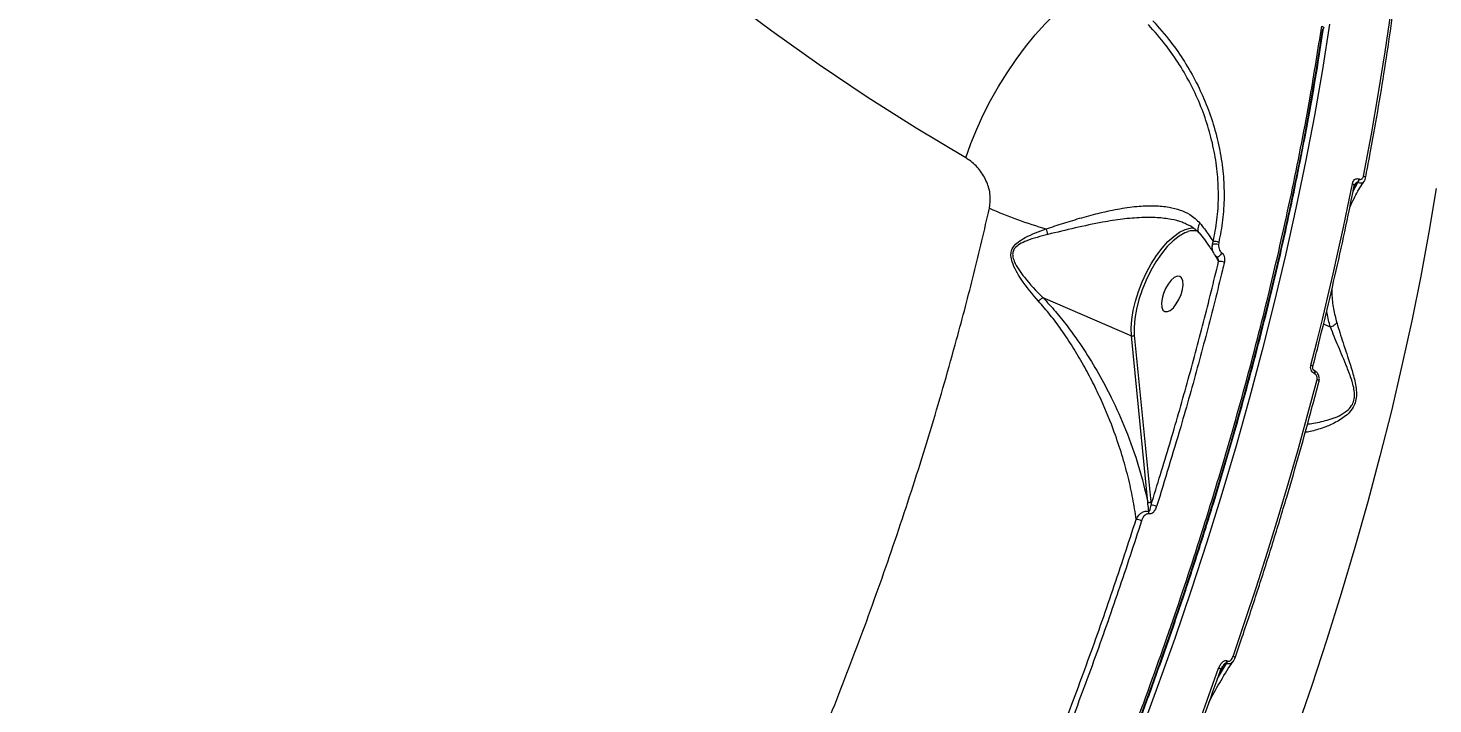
# Model space of a CAD drawing. Header units: millimetres. Extents: x -6523 to 7556, y -5559 to 6101.
# Drawn here: x 1804.3 to 2136.1, y -1875.1 to -1715.6 of the extents above; entities that cross this region are included whole.
import ezdxf

# ---------------------------------------------------------------- set-up
doc = ezdxf.new("R2010")
doc.units = ezdxf.units.MM
for name, color, linetype in [('DIKOM_ОБЪЕКТ', 7, 'Continuous'), ('DIKOM_РАЗМЕР_ЗОНА', 7, 'Continuous'), ('DIKOM_РАЗМЕР_ОБЪЕКТА', 7, 'Continuous')]:
    doc.layers.add(name, color=color, linetype=linetype)
doc.styles.add('style1', font='arial.ttf', dxfattribs={"width": 0.8})
doc.dimstyles.new('1-50', dxfattribs={"dimtxt": 300, "dimasz": 200, "dimexe": 100, "dimexo": 0, "dimgap": 100, "dimtad": 1, "dimtxsty": 'style1', "dimcen": 200, "dimclrd": 7, "dimclre": 7, "dimclrt": 7, "dimadec": 1, "dimazin": 2, "dimtfac": 1, "dimtmove": 0, "dimatfit": 2, "dimfxl": 0, "dimlwd": 25, "dimlwe": 18, "dimarcsym": 0})

# ---------------------------------------------------------------- blocks, each defined once
blk = doc.blocks.new('*D10')
at = {"layer": 'Defpoints', "color": 0, "transparency": 16777216}
for p in [(-1823.23, 4314.24), (3842.01, -3170.82), (6537.88, -3170.82)]:
    blk.add_point(p, dxfattribs=at)
at = {"layer": 'DIKOM_РАЗМЕР_ОБЪЕКТА', "color": 7, "lineweight": 18, "transparency": 16777216}
for p, q in [((-1823.23, 4314.24), (6637.88, 4314.24)), ((3842.01, -3170.82), (6637.88, -3170.82))]:
    blk.add_line(p, q, dxfattribs=at)
at = {"layer": 'DIKOM_РАЗМЕР_ОБЪЕКТА', "color": 7, "lineweight": 25, "transparency": 16777216}
blk.add_line((6537.88, 3914.24), (6537.88, -2770.82), dxfattribs=at)
at = {"layer": 'DIKOM_РАЗМЕР_ОБЪЕКТА', "color": 7, "transparency": 16777216}
for points in [[(6471.22, 3914.24), (6604.55, 3914.24), (6537.88, 4314.24)], [(6471.22, -2770.82), (6604.55, -2770.82), (6537.88, -3170.82)]]:
    blk.add_solid(points, dxfattribs=at)
at = {"layer": 'DIKOM_РАЗМЕР_ОБЪЕКТА', "color": 7, "transparency": 16777216, "insert": (6304.71, 207.11), "char_height": 300, "attachment_point": 5, "rotation": 90, "style": 'style1'}
blk.add_mtext('7500', dxfattribs=at)
blk = doc.blocks.new('*D11')
at = {"layer": 'Defpoints', "color": 0, "transparency": 16777216}
for p in [(-5022.71, -299.32), (4115.33, -1753.09), (4115.33, -4391.39)]:
    blk.add_point(p, dxfattribs=at)
at = {"layer": 'DIKOM_РАЗМЕР_ОБЪЕКТА', "color": 7, "lineweight": 18, "transparency": 16777216}
for p, q in [((-5022.71, -299.32), (-5022.71, -4491.39)), ((4115.33, -1753.09), (4115.33, -4491.39))]:
    blk.add_line(p, q, dxfattribs=at)
at = {"layer": 'DIKOM_РАЗМЕР_ОБЪЕКТА', "color": 7, "lineweight": 25, "transparency": 16777216}
blk.add_line((-4622.71, -4391.39), (3715.33, -4391.39), dxfattribs=at)
at = {"layer": 'DIKOM_РАЗМЕР_ОБЪЕКТА', "color": 7, "transparency": 16777216}
for points in [[(-4622.71, -4324.73), (-4622.71, -4458.06), (-5022.71, -4391.39)], [(3715.33, -4324.73), (3715.33, -4458.06), (4115.33, -4391.39)]]:
    blk.add_solid(points, dxfattribs=at)
at = {"layer": 'DIKOM_РАЗМЕР_ОБЪЕКТА', "color": 7, "transparency": 16777216, "insert": (-175.12, -4158.22), "char_height": 300, "attachment_point": 5, "style": 'style1'}
blk.add_mtext('9150', dxfattribs=at)
blk = doc.blocks.new('*D12')
at = {"layer": 'Defpoints', "color": 0, "transparency": 16777216}
for p in [(-6522.71, -395.62), (6102.86, -1877.31), (6102.86, -5458.89)]:
    blk.add_point(p, dxfattribs=at)
at = {"layer": 'DIKOM_РАЗМЕР_ЗОНА', "color": 7, "lineweight": 18, "transparency": 16777216}
for p, q in [((-6522.71, -395.62), (-6522.71, -5558.89)), ((6102.86, -1877.31), (6102.86, -5558.89))]:
    blk.add_line(p, q, dxfattribs=at)
at = {"layer": 'DIKOM_РАЗМЕР_ЗОНА', "color": 7, "lineweight": 25, "transparency": 16777216}
blk.add_line((-6122.71, -5458.89), (5702.86, -5458.89), dxfattribs=at)
at = {"layer": 'DIKOM_РАЗМЕР_ЗОНА', "color": 7, "transparency": 16777216}
for points in [[(-6122.71, -5392.23), (-6122.71, -5525.56), (-6522.71, -5458.89)], [(5702.86, -5392.23), (5702.86, -5525.56), (6102.86, -5458.89)]]:
    blk.add_solid(points, dxfattribs=at)
at = {"layer": 'DIKOM_РАЗМЕР_ЗОНА', "color": 7, "transparency": 16777216, "insert": (78.38, -5225.72), "char_height": 300, "attachment_point": 5, "style": 'style1'}
blk.add_mtext('12600', dxfattribs=at)
blk = doc.blocks.new('*D13')
at = {"layer": 'Defpoints', "color": 0, "transparency": 16777216}
for p in [(-2358.18, 6101.03), (4341.71, -4605.15), (7455.88, -4605.15)]:
    blk.add_point(p, dxfattribs=at)
at = {"layer": 'DIKOM_РАЗМЕР_ЗОНА', "color": 7, "lineweight": 18, "transparency": 16777216}
for p, q in [((-2358.18, 6101.03), (7555.88, 6101.03)), ((4341.71, -4605.15), (7555.88, -4605.15))]:
    blk.add_line(p, q, dxfattribs=at)
at = {"layer": 'DIKOM_РАЗМЕР_ЗОНА', "color": 7, "lineweight": 25, "transparency": 16777216}
blk.add_line((7455.88, 5701.03), (7455.88, -4205.15), dxfattribs=at)
at = {"layer": 'DIKOM_РАЗМЕР_ЗОНА', "color": 7, "transparency": 16777216}
for points in [[(7389.22, 5701.03), (7522.55, 5701.03), (7455.88, 6101.03)], [(7389.22, -4205.15), (7522.55, -4205.15), (7455.88, -4605.15)]]:
    blk.add_solid(points, dxfattribs=at)
at = {"layer": 'DIKOM_РАЗМЕР_ЗОНА', "color": 7, "transparency": 16777216, "insert": (7222.71, 375.61), "char_height": 300, "attachment_point": 5, "rotation": 90, "style": 'style1'}
blk.add_mtext('10700', dxfattribs=at)

msp = doc.modelspace()

# ---------------------------------------------------------------- linework, layer by layer
at = {"layer": 'DIKOM_ОБЪЕКТ', "color": 7, "linetype": 'Continuous', "lineweight": 15}
for p, q in [((2118.622, -1751.205), (2118.707, -1751.242)), ((2117.24, -1754.056), (2118.342, -1752.074)), ((2118.257, -1752.037), (2117.418, -1753.181)), ((2118.342, -1752.074), (2118.257, -1752.037)), ((2084.007, -1766.693), (2084.193, -1766.001)), ((2085.497, -1766.184), (2085.428, -1766.671)), ((2084.085, -1768.373), (2084.121, -1768.432)), ((2084.139, -1768.418), (2084.24, -1768.578)), ((2084.862, -1769.576), (2084.645, -1769.174)), ((2085.463, -1770.688), (2084.862, -1769.576)), ((2043.951, -1779.173), (2064.859, -1788.228)), ((2111.872, -1786.164), (2110.227, -1785.452)), ((2068.74, -1827.512), (2064.859, -1788.228)), ((2065.552, -1788.099), (2069.433, -1827.384)), ((2108.023, -1796.401), (2107.996, -1796.389)), ((2108.137, -1797.174), (2108.11, -1797.163)), ((2069.433, -1827.384), (2069.509, -1828.168)), ((2085.206, -1869.129), (2087.318, -1865.55)), ((2087.217, -1865.507), (2085.824, -1867.387)), ((2087.318, -1865.55), (2087.217, -1865.507)), ((2087.513, -1864.939), (2087.613, -1864.982))]:
    msp.add_line(p, q, dxfattribs=at)
at = {"layer": 'DIKOM_ОБЪЕКТ', "color": 7, "linetype": 'Continuous', "lineweight": 15, "flags": 128}
for points in [[(2025.757, -1746.224), (2014.038, -1739.203), (2002.494, -1731.874), (1991.131, -1724.241), (1979.955, -1716.309), (1968.973, -1708.082), (1958.191, -1699.564), (1947.613, -1690.76), (1937.247, -1681.675), (1927.098, -1672.313), (1917.172, -1662.68), (1907.473, -1652.782), (1898.008, -1642.623), (1888.782, -1632.21), (1879.799, -1621.548)], [(2119.705, -1750.52), (2121.559, -1740.661), (2123.257, -1730.884), (2124.798, -1721.194), (2126.179, -1711.598), (2127.401, -1702.103), (2128.463, -1692.716), (2129.363, -1683.442), (2130.102, -1674.289)], [(2025.757, -1746.224), (2026.947, -1742.865), (2028.33, -1739.468), (2029.893, -1736.065), (2031.622, -1732.685), (2033.501, -1729.361), (2035.512, -1726.122), (2037.638, -1722.998), (2039.86, -1720.018), (2042.156, -1717.208), (2044.506, -1714.594), (2046.889, -1712.2), (2049.282, -1710.048), (2051.664, -1708.157), (2054.014, -1706.545), (2056.31, -1705.226)], [(2111.663, -1714.662), (2109.964, -1725.378), (2108.072, -1736.201), (2105.989, -1747.122), (2103.717, -1758.132), (2101.257, -1769.221), (2098.611, -1780.38), (2095.782, -1791.6), (2092.773, -1802.87), (2089.585, -1814.183), (2086.221, -1825.528), (2082.684, -1836.895), (2078.978, -1848.275), (2075.105, -1859.659), (2071.068, -1871.037), (2066.871, -1882.398)], [(2105.235, -1743.924), (2106.706, -1736.12), (2108.594, -1725.323), (2110.108, -1715.825)], [(2109.837, -1715.116), (2109.987, -1715.192), (2110.111, -1715.278), (2110.202, -1715.369), (2110.259, -1715.464), (2110.279, -1715.558), (2110.275, -1715.6)], [(2023.515, -1977.496), (2026.811, -1970.944), (2032.137, -1960.076), (2037.336, -1949.116), (2042.402, -1938.075), (2047.332, -1926.961), (2052.121, -1915.785), (2056.765, -1904.554), (2061.261, -1893.279), (2065.604, -1881.97), (2069.79, -1870.635), (2073.817, -1859.284), (2077.681, -1847.928), (2081.379, -1836.574), (2084.907, -1825.234), (2088.263, -1813.917), (2091.443, -1802.631), (2094.446, -1791.387), (2097.268, -1780.194), (2099.907, -1769.061), (2102.361, -1757.999), (2104.628, -1747.015), (2105.235, -1743.924)], [(2120.15, -1750.968), (2120.151, -1750.912), (2120.123, -1750.832), (2120.062, -1750.75), (2119.97, -1750.668), (2119.849, -1750.591), (2119.705, -1750.52)], [(2136.871, -1753.429), (2135.129, -1763.738), (2133.194, -1774.149), (2131.069, -1784.653), (2128.755, -1795.237), (2126.254, -1805.894), (2123.569, -1816.614), (2120.701, -1827.385), (2117.655, -1838.198), (2114.432, -1849.044), (2111.035, -1859.912), (2107.469, -1870.791), (2103.735, -1881.673), (2099.838, -1892.546), (2095.781, -1903.4), (2091.568, -1914.226), (2087.203, -1925.014), (2082.689, -1935.752)], [(2107.257, -1795.14), (2108.631, -1789.737), (2109.962, -1784.347), (2111.252, -1778.971), (2112.498, -1773.61), (2113.702, -1768.266), (2114.862, -1762.939), (2115.979, -1757.631), (2117.052, -1752.342)], [(2117.498, -1752.787), (2117.501, -1752.75), (2117.479, -1752.667), (2117.421, -1752.582), (2117.328, -1752.498), (2117.203, -1752.416), (2117.052, -1752.342)], [(2064.859, -1788.228), (2064.799, -1786.404), (2064.941, -1784.401), (2065.282, -1782.263), (2065.814, -1780.037), (2066.526, -1777.77), (2067.403, -1775.512), (2068.426, -1773.311), (2069.571, -1771.216), (2070.816, -1769.271), (2072.132, -1767.52), (2073.49, -1766), (2074.862, -1764.743), (2076.218, -1763.778), (2077.529, -1763.125), (2078.765, -1762.798), (2079.568, -1762.768)], [(2078.172, -1763.642), (2077.49, -1763.905), (2076.132, -1764.672), (2074.735, -1765.771), (2073.333, -1767.173), (2071.959, -1768.845), (2070.648, -1770.747), (2069.43, -1772.832), (2068.335, -1775.05), (2067.39, -1777.348), (2066.617, -1779.671), (2066.036, -1781.961), (2065.659, -1784.164), (2065.496, -1786.227), (2065.552, -1788.099)], [(2085.134, -1769.636), (2085.11, -1769.625), (2085.096, -1769.617)], [(2086.178, -1768.602), (2086.058, -1768.847), (2085.904, -1769.086), (2085.73, -1769.3), (2085.549, -1769.473), (2085.377, -1769.59), (2085.226, -1769.643), (2085.134, -1769.636)], [(2076.274, -1774.203), (2075.684, -1774.176), (2075, -1774.487), (2074.277, -1775.11), (2073.575, -1775.996), (2072.949, -1777.073), (2072.451, -1778.252), (2072.122, -1779.44), (2071.986, -1780.539), (2072.057, -1781.461), (2072.327, -1782.131), (2072.776, -1782.494), (2073.366, -1782.521), (2074.05, -1782.21), (2074.772, -1781.587), (2075.475, -1780.701), (2076.1, -1779.625), (2076.598, -1778.445), (2076.928, -1777.257), (2077.063, -1776.158), (2076.993, -1775.236), (2076.723, -1774.567), (2076.274, -1774.203)], [(2107.713, -1795.538), (2107.715, -1795.503), (2107.69, -1795.436), (2107.629, -1795.363), (2107.533, -1795.288), (2107.408, -1795.212), (2107.257, -1795.14)], [(2107.993, -1796.388), (2108.002, -1796.392), (2108.085, -1796.464), (2108.14, -1796.585), (2108.163, -1796.749), (2108.152, -1796.945), (2108.11, -1797.163)], [(2108.023, -1796.401), (2108.029, -1796.404), (2108.112, -1796.476), (2108.167, -1796.597), (2108.19, -1796.761), (2108.179, -1796.957), (2108.137, -1797.174)], [(2088.885, -1863.88), (2091.674, -1855.686), (2094.376, -1847.494), (2096.992, -1839.306), (2099.518, -1831.126), (2101.955, -1822.958), (2104.302, -1814.806), (2106.557, -1806.672), (2108.719, -1798.561)], [(2109.176, -1798.955), (2109.176, -1798.906), (2109.144, -1798.842), (2109.08, -1798.773), (2108.985, -1798.701), (2108.863, -1798.63), (2108.719, -1798.561)], [(2062.155, -1926.637), (2065.302, -1919.206), (2068.384, -1911.752), (2071.401, -1904.279), (2074.352, -1896.787), (2077.235, -1889.282), (2080.05, -1881.764), (2082.796, -1874.237), (2085.472, -1866.704)]]:
    msp.add_lwpolyline(points, dxfattribs=at)
at = {"layer": 'DIKOM_ОБЪЕКТ', "color": 7, "linetype": 'Continuous', "lineweight": 15}
for centre, radius, start, end in [((2116.497, -1750.77), 2.169, 324.24288, 348.43641), ((2116.579, -1750.805), 2.173, 324.26596, 348.41332), ((2072.683, -1665.004), 101.875, 246.06722, 254.0823), ((2037.156, -1765.955), 8.153, 11.68084, 21.45775), ((2079.514, -1767.401), 3.992, 74.28944, 109.64412), ((2085.745, -1767.455), 1.898, 156.33776, 208.94408), ((2084.763, -1769.476), 2.884, 76.65655, 105.18906), ((2084.533, -1768.308), 2.332, 65.59999, 98.38926), ((2085.859, -1772.881), 2.229, 64.59654, 100.23667), ((2065.108, -1787.636), 0.642, 247.17846, 313.79885), ((2068.989, -1826.92), 0.642, 247.19908, 313.74009), ((2067.437, -1829.937), 1.568, 348.38494, 10.47872), ((2069.381, -1831.583), 3.418, 65.08536, 87.84438), ((2065.692, -1835.35), 3.801, 65.59603, 85.39352), ((2088.69, -1864.708), 0.85, 37.27049, 76.74757), ((2085.286, -1867.53), 0.847, 37.70732, 77.29181), ((2085.455, -1864.229), 2.177, 324.07106, 340.98613), ((2085.555, -1864.273), 2.177, 324.07106, 340.98613)]:
    msp.add_arc(centre, radius, start, end, dxfattribs=at)
for points, knots in [([(1896.514, -1532.898), (1894.405, -1535.661), (1888.721, -1543.105), (1878.689, -1555.396), (1866.235, -1569.765), (1852.788, -1584.381), (1838.372, -1599.197), (1823.009, -1614.169), (1807.038, -1628.965), (1790.529, -1643.538), (1773.561, -1657.849), (1755.857, -1672.131), (1737.448, -1686.33), (1718.383, -1700.395), (1699.08, -1714.017), (1679.612, -1727.159), (1660.054, -1739.795), (1640.085, -1752.133), (1619.76, -1764.114), (1599.141, -1775.688), (1578.683, -1786.601), (1558.452, -1796.828), (1538.508, -1806.366), (1518.526, -1815.369), (1498.576, -1823.781), (1478.728, -1831.559), (1459.421, -1838.531), (1440.707, -1844.692), (1422.627, -1850.056), (1404.885, -1854.709), (1387.558, -1858.604), (1370.72, -1861.708), (1355.418, -1863.859), (1341.577, -1865.189), (1329.099, -1865.834), (1317.183, -1865.868), (1305.871, -1865.283), (1295.282, -1864.088), (1285.464, -1862.291), (1277.316, -1860.2), (1272.608, -1858.55), (1270.691, -1857.879)], [0, 0, 0, 0, 0.01565226, 0.04216821, 0.06870456, 0.09522035, 0.1225065, 0.14981457, 0.17710085, 0.20361671, 0.23015307, 0.25666881, 0.28395493, 0.31126326, 0.33854925, 0.36506512, 0.39160119, 0.41811705, 0.44540335, 0.47271155, 0.49999758, 0.52651341, 0.55304974, 0.57956567, 0.60685169, 0.6341598, 0.66144598, 0.68796179, 0.71449806, 0.74101385, 0.76829978, 0.79560821, 0.82289417, 0.84597237, 0.86907736, 0.89218249, 0.91550648, 0.9388305, 0.96156391, 0.98434868, 1, 1, 1, 1]), ([(1869.65, -1619.993), (1866.017, -1623.844), (1858.745, -1631.551), (1847.107, -1643.176), (1834.972, -1654.811), (1822.144, -1666.589), (1808.633, -1678.483), (1794.447, -1690.465), (1779.81, -1702.339), (1764.326, -1714.409), (1747.985, -1726.63), (1730.803, -1738.946), (1713.107, -1751.101), (1694.939, -1763.043), (1676.352, -1774.723), (1657.776, -1785.869), (1639.277, -1796.457), (1620.916, -1806.474), (1602.371, -1816.096), (1583.699, -1825.268), (1564.964, -1833.949), (1546.595, -1841.938), (1528.645, -1849.226), (1511.16, -1855.818), (1493.837, -1861.827), (1476.747, -1867.205), (1459.955, -1871.918), (1444.893, -1875.603), (1431.483, -1878.421), (1419.584, -1880.544), (1408.048, -1882.208), (1396.92, -1883.404), (1386.246, -1884.13), (1376.031, -1884.377), (1366.236, -1884.182), (1360.12, -1883.649), (1357.062, -1883.382)], [0, 0, 0, 0, 0.0277653, 0.0555639, 0.0833623, 0.1111276, 0.1400314, 0.1689729, 0.1979142, 0.226818, 0.2582448, 0.2896958, 0.3211226, 0.3534673, 0.3858386, 0.4181832, 0.4495061, 0.4808532, 0.5121759, 0.5444125, 0.5766757, 0.6089125, 0.6401611, 0.6714336, 0.7026822, 0.734841, 0.7670266, 0.7991857, 0.8241463, 0.8491072, 0.8742669, 0.8994269, 0.9244694, 0.9495121, 0.9747561, 1, 1, 1, 1]), ([(2120.15, -1750.968), (2120.499, -1749.155), (2121.513, -1743.898), (2123.062, -1735.26), (2124.737, -1725.09), (2126.237, -1715.021), (2127.563, -1705.059), (2128.714, -1695.212), (2129.67, -1685.658), (2130.239, -1678.882), (2130.498, -1675.338), (2130.538, -1674.799)], [0, 0, 0, 0, 0.0688415, 0.1996563, 0.3304763, 0.4613026, 0.5921311, 0.722966, 0.8538044, 0.9777677, 1, 1, 1, 1]), ([(2084.193, -1766.001), (2084.527, -1764.289), (2085.196, -1760.86), (2085.498, -1755.524), (2085.287, -1750.127), (2084.5, -1744.716), (2083.188, -1739.361), (2081.366, -1734.111), (2079.049, -1729.034), (2076.281, -1724.193), (2072.941, -1719.331), (2070.301, -1716.371), (2068.868, -1714.765)], [0, 0, 0, 0, 0.0977701, 0.195857, 0.2936297, 0.3914578, 0.4895927, 0.5874222, 0.6858961, 0.7846812, 0.8831532, 1, 1, 1, 1]), ([(2069.899, -1713.846), (2071.359, -1715.485), (2074.051, -1718.507), (2077.453, -1723.471), (2080.273, -1728.415), (2082.633, -1733.6), (2084.488, -1738.962), (2085.823, -1744.433), (2086.622, -1749.961), (2086.834, -1755.476), (2086.523, -1760.929), (2085.839, -1764.434), (2085.497, -1766.184)], [0, 0, 0, 0, 0.11668356, 0.21508513, 0.31379907, 0.41220084, 0.51006306, 0.60822669, 0.70608537, 0.80395388, 0.90213194, 1, 1, 1, 1]), ([(1745.373, -2243.785), (1748.161, -2243.799), (1754.68, -2243.83), (1765.414, -2242.403), (1777.453, -2239.729), (1789.72, -2235.794), (1802.15, -2230.691), (1814.698, -2224.474), (1827.567, -2217.045), (1840.726, -2208.376), (1854.135, -2198.469), (1867.499, -2187.541), (1880.772, -2175.654), (1893.914, -2162.89), (1907.139, -2149.04), (1920.402, -2134.105), (1933.658, -2118.114), (1946.463, -2101.613), (1958.786, -2084.711), (1970.612, -2067.518), (1982.283, -2049.551), (1993.753, -2030.838), (2004.981, -2011.422), (2015.869, -1991.459), (2026.375, -1971), (2036.467, -1950.107), (2046.171, -1928.707), (2055.436, -1906.854), (2064.217, -1884.615), (2072.323, -1862.479), (2079.74, -1840.521), (2086.473, -1818.806), (2092.63, -1796.984), (2098.168, -1775.124), (2103.036, -1753.312), (2106.938, -1733.276), (2108.948, -1720.684), (2109.837, -1715.116)], [0, 0, 0, 0, 0.0220395, 0.0515326, 0.0810497, 0.1105429, 0.1392036, 0.1678862, 0.1965469, 0.2260401, 0.2555572, 0.2850503, 0.3137108, 0.3423936, 0.3710543, 0.4005475, 0.4300646, 0.4595577, 0.4871865, 0.5148349, 0.5424636, 0.5708351, 0.5992283, 0.6276, 0.6562607, 0.6849435, 0.7136044, 0.7430974, 0.7726148, 0.8021078, 0.8307687, 0.8594514, 0.8881122, 0.9176053, 0.9471224, 0.9766157, 1, 1, 1, 1]), ([(1745.64, -2243.961), (1746.835, -2243.98), (1749.815, -2244.025), (1754.691, -2243.76), (1760.253, -2243.209), (1765.914, -2242.35), (1771.668, -2241.198), (1777.521, -2239.748), (1783.473, -2238), (1789.521, -2235.953), (1795.643, -2233.616), (1801.816, -2230.997), (1808.021, -2228.103), (1814.254, -2224.936), (1820.519, -2221.497), (1826.818, -2217.784), (1833.152, -2213.797), (1839.523, -2209.535), (1845.933, -2204.998), (1852.384, -2200.183), (1858.878, -2195.089), (1865.414, -2189.715), (1871.977, -2184.075), (1878.539, -2178.192), (1885.076, -2172.085), (1891.58, -2165.765), (1898.053, -2159.228), (1904.501, -2152.473), (1910.923, -2145.497), (1917.323, -2138.298), (1923.702, -2130.876), (1930.061, -2123.227), (1936.404, -2115.35), (1942.73, -2107.24), (1949.03, -2098.913), (1955.275, -2090.406), (1961.441, -2081.746), (1967.521, -2072.95), (1973.52, -2064.009), (1979.439, -2054.922), (1985.278, -2045.691), (1991.037, -2036.313), (1996.717, -2026.79), (2002.316, -2017.123), (2007.835, -2007.311), (2013.274, -1997.352), (2018.628, -1987.258), (2023.881, -1977.056), (2029.017, -1966.777), (2034.026, -1956.443), (2038.905, -1946.057), (2043.656, -1935.619), (2048.279, -1925.128), (2052.774, -1914.585), (2057.14, -1903.99), (2061.378, -1893.343), (2065.488, -1882.645), (2069.469, -1871.895), (2073.319, -1861.098), (2077.03, -1850.279), (2080.59, -1839.471), (2083.988, -1828.704), (2087.223, -1817.985), (2090.295, -1807.313), (2093.205, -1796.688), (2095.953, -1786.109), (2098.539, -1775.577), (2100.963, -1765.092), (2103.223, -1754.655), (2105.323, -1744.265), (2107.254, -1733.927), (2108.915, -1724.357), (2109.851, -1718.282), (2110.265, -1715.598)], [0, 0, 0, 0, 0.0094078, 0.0234759, 0.0375498, 0.05164, 0.065762, 0.0799313, 0.0941629, 0.1084719, 0.1228261, 0.1371271, 0.1513573, 0.1655336, 0.1796719, 0.1937881, 0.2078978, 0.2220155, 0.2361534, 0.2503267, 0.2645522, 0.2788451, 0.2932014, 0.3075358, 0.321785, 0.3359737, 0.3501178, 0.3642337, 0.3783369, 0.3924444, 0.406567, 0.4207203, 0.4349202, 0.4491831, 0.4635204, 0.4778593, 0.4920989, 0.5062929, 0.5204524, 0.5345892, 0.5487143, 0.5628397, 0.5769744, 0.5911282, 0.6053128, 0.6195396, 0.63382, 0.6481186, 0.6623743, 0.6765814, 0.690751, 0.7048946, 0.7190236, 0.7331495, 0.7472823, 0.7614308, 0.7756069, 0.7898213, 0.8040857, 0.8183882, 0.8326644, 0.8468851, 0.8610658, 0.8752171, 0.8893513, 0.9034788, 0.9176113, 0.9317564, 0.9459255, 0.9601292, 0.9743798, 0.9886797, 1, 1, 1, 1]), ([(2031.356, -1758.12), (2031.479, -1757.11), (2031.728, -1755.055), (2030.81, -1751.82), (2029.091, -1748.94), (2027.238, -1747.147), (2026.055, -1746.41), (2025.757, -1746.224)], [0, 0, 0, 0, 0.2187108, 0.44479, 0.6794179, 0.9191964, 1, 1, 1, 1]), ([(2117.052, -1752.342), (2117.059, -1752.311), (2117.107, -1752.085), (2117.254, -1751.724), (2117.552, -1751.362), (2117.89, -1751.162), (2118.254, -1751.091), (2118.499, -1751.167), (2118.622, -1751.205)], [0, 0, 0, 0, 0.0392502, 0.2872258, 0.495185, 0.6710345, 0.8353126, 1, 1, 1, 1]), ([(2118.707, -1751.242), (2118.787, -1751.267), (2118.946, -1751.317), (2119.181, -1751.272), (2119.394, -1751.143), (2119.579, -1750.913), (2119.67, -1750.685), (2119.7, -1750.541), (2119.705, -1750.52)], [0, 0, 0, 0, 0.167307, 0.3344343, 0.5091353, 0.7129804, 0.9576562, 1, 1, 1, 1]), ([(2119.835, -1751.733), (2119.857, -1751.707), (2120.02, -1751.507), (2120.13, -1751.232), (2120.14, -1750.984), (2120.141, -1750.965)], [0, 0, 0, 0, 0.1240112, 0.933108, 1, 1, 1, 1]), ([(2107.713, -1795.537), (2108.189, -1793.675), (2109.569, -1788.275), (2111.731, -1779.375), (2114.138, -1768.863), (2116.043, -1760.005), (2117.119, -1754.666), (2117.498, -1752.787)], [0, 0, 0, 0, 0.1293246, 0.3750575, 0.6207952, 0.866544, 1, 1, 1, 1]), ([(2116.455, -1757.922), (2116.779, -1757.22), (2117.638, -1755.367), (2118.789, -1753.302), (2119.686, -1751.974), (2119.845, -1751.74)], [0, 0, 0, 0, 0.3340086, 0.8822701, 1, 1, 1, 1]), ([(2117.51, -1752.796), (2117.52, -1752.731), (2117.545, -1752.576), (2117.602, -1752.498), (2117.635, -1752.453)], [0, 0, 0, 0, 0.4194518, 1, 1, 1, 1]), ([(2118.257, -1752.037), (2118.235, -1752.031), (2118.19, -1752.018), (2118.083, -1752.034), (2117.938, -1752.115), (2117.775, -1752.263), (2117.682, -1752.39), (2117.636, -1752.453)], [0, 0, 0, 0, 0.0945205, 0.1876952, 0.4166619, 0.7139561, 1, 1, 1, 1]), ([(2119.839, -1751.736), (2119.763, -1751.836), (2119.61, -1752.037), (2119.246, -1752.187), (2118.817, -1752.221), (2118.502, -1752.124), (2118.342, -1752.074)], [0, 0, 0, 0, 0.2488469, 0.4983827, 0.7465124, 1, 1, 1, 1]), ([(1713.062, -2187.474), (1716.387, -2187.39), (1723.039, -2187.223), (1733.453, -2185.584), (1744.25, -2182.911), (1755.442, -2179.064), (1766.99, -2174.055), (1778.642, -2167.989), (1790.356, -2160.912), (1802.087, -2152.891), (1814.026, -2143.795), (1826.141, -2133.611), (1838.392, -2122.347), (1850.512, -2110.248), (1862.462, -2097.376), (1874.208, -2083.806), (1885.939, -2069.321), (1897.61, -2053.931), (1909.179, -2037.671), (1920.399, -2020.886), (1931.237, -2003.647), (1941.672, -1986.03), (1951.867, -1967.758), (1961.775, -1948.867), (1971.354, -1929.41), (1980.4, -1909.796), (1988.893, -1890.094), (1996.828, -1870.374), (2004.323, -1850.334), (2011.333, -1830.03), (2017.824, -1809.525), (2023.234, -1790.689), (2027.743, -1773.542), (2030.151, -1763.264), (2031.356, -1758.12)], [0, 0, 0, 0, 0.0311783, 0.062381, 0.0935595, 0.1256442, 0.1577551, 0.18984, 0.2210203, 0.2522245, 0.2834047, 0.31549, 0.3476011, 0.3796862, 0.4108893, 0.4421161, 0.473319, 0.5054258, 0.5375587, 0.5696653, 0.6009195, 0.6321981, 0.6634523, 0.6956102, 0.7277941, 0.7599519, 0.7912843, 0.8226405, 0.8539731, 0.8862091, 0.9184713, 0.9507073, 0.9753306, 1, 1, 1, 1]), ([(2044.743, -1762.973), (2046.117, -1762.52), (2048.869, -1761.614), (2053.156, -1760.318), (2057.604, -1759.132), (2062.168, -1758.161), (2066.494, -1757.583), (2070.39, -1757.464), (2073.637, -1757.76), (2076.407, -1758.475), (2078.997, -1759.616), (2080.306, -1760.901), (2081.051, -1761.633)], [0, 0, 0, 0, 0.10759315, 0.21549512, 0.32292294, 0.43680901, 0.55058063, 0.64416236, 0.73766328, 0.81661537, 0.89551183, 1, 1, 1, 1]), ([(2077.785, -1761.84), (2077.492, -1761.698), (2076.442, -1761.191), (2074.148, -1760.664), (2070.94, -1760.271), (2067.061, -1760.269), (2062.731, -1760.651), (2057.443, -1761.486), (2051.471, -1762.757), (2047.27, -1763.784), (2045.14, -1764.305)], [0, 0, 0, 0, 0.035343, 0.1265376, 0.2338152, 0.3439847, 0.4769931, 0.6132966, 0.8039083, 1, 1, 1, 1]), ([(2042.907, -1780.026), (2041.494, -1778.359), (2039.583, -1776.106), (2037.623, -1772.921), (2036.732, -1771.043), (2036.364, -1769.399), (2036.492, -1768.161), (2037.053, -1767.03), (2038.19, -1765.965), (2040.718, -1764.462), (2043.054, -1763.598), (2044.743, -1762.973)], [0, 0, 0, 0, 0.2657876, 0.3593771, 0.4543065, 0.5177458, 0.5632779, 0.6085756, 0.6803103, 0.768871, 1, 1, 1, 1]), ([(2045.14, -1764.305), (2043.44, -1764.741), (2041.108, -1765.34), (2038.549, -1766.49), (2037.406, -1767.34), (2036.854, -1768.316), (2036.776, -1769.429), (2037.249, -1770.914), (2038.225, -1772.621), (2040.416, -1775.534), (2042.417, -1777.647), (2043.94, -1779.17), (2043.941, -1779.172)], [0, 0, 0, 0, 0.2369819, 0.3252766, 0.3938187, 0.4351406, 0.4764593, 0.5364577, 0.6308579, 0.7257845, 0.9996852, 1, 1, 1, 1]), ([(2077.816, -1761.827), (2078.1, -1761.946), (2078.873, -1762.27), (2079.899, -1762.98), (2080.525, -1763.643), (2080.841, -1763.977)], [0, 0, 0, 0, 0.223646, 0.6085719, 1, 1, 1, 1]), ([(2081.051, -1761.633), (2081.027, -1761.668), (2080.89, -1761.866), (2080.659, -1762.309), (2080.515, -1762.954), (2080.578, -1763.558), (2080.794, -1763.827), (2080.886, -1763.941)], [0, 0, 0, 0, 0.0437981, 0.2452639, 0.5213748, 0.7974915, 1, 1, 1, 1]), ([(2080.839, -1763.944), (2081.267, -1764.467), (2082.225, -1765.635), (2083.302, -1767.125), (2083.856, -1768.037), (2084.069, -1768.387)], [0, 0, 0, 0, 0.3327487, 0.7436789, 1, 1, 1, 1]), ([(2081.051, -1761.633), (2081.768, -1762.541), (2082.957, -1764.048), (2083.842, -1765.446), (2084.193, -1766.001)], [0, 0, 0, 0, 0.6025793, 1, 1, 1, 1]), ([(2084.382, -1768.821), (2084.34, -1768.762), (2084.126, -1768.468), (2083.936, -1767.721), (2083.982, -1767.053), (2084.007, -1766.693)], [0, 0, 0, 0, 0.1036659, 0.517534, 1, 1, 1, 1]), ([(2085.428, -1766.671), (2085.431, -1766.92), (2085.435, -1767.375), (2085.638, -1767.975), (2085.897, -1768.383), (2086.097, -1768.539), (2086.178, -1768.602)], [0, 0, 0, 0, 0.3467343, 0.6312816, 0.8512919, 1, 1, 1, 1]), ([(2069.509, -1828.168), (2070.998, -1823.359), (2073.976, -1813.742), (2078.09, -1799.342), (2081.963, -1784.972), (2084.297, -1775.449), (2085.463, -1770.688)], [0, 0, 0, 0, 0.2493136, 0.4986269, 0.749315, 1, 1, 1, 1]), ([(2086.815, -1770.868), (2086.668, -1771.479), (2085.934, -1774.534), (2083.965, -1782.503), (2080.736, -1794.825), (2076.217, -1810.971), (2072.752, -1822.216), (2070.821, -1828.483)], [0, 0, 0, 0, 0.0321562, 0.1607929, 0.418283, 0.6757744, 1, 1, 1, 1]), ([(2084.366, -1768.837), (2084.514, -1769.065), (2084.716, -1769.376), (2085.03, -1769.545), (2085.114, -1769.591)], [0, 0, 0, 0, 0.7326716, 1, 1, 1, 1]), ([(2085.099, -1769.618), (2085.098, -1769.617), (2085.093, -1769.616), (2085.106, -1769.622), (2085.136, -1769.65), (2085.177, -1769.698), (2085.203, -1769.743), (2085.217, -1769.767)], [0, 0, 0, 0, 0.1258578, 0.3598074, 0.5465799, 0.7505485, 1, 1, 1, 1]), ([(2085.463, -1770.688), (2085.448, -1770.558), (2085.42, -1770.32), (2085.338, -1770.007), (2085.245, -1769.828), (2085.214, -1769.769)], [0, 0, 0, 0, 0.4434564, 0.8152429, 1, 1, 1, 1]), ([(2086.178, -1768.602), (2086.215, -1768.629), (2086.359, -1768.732), (2086.592, -1769.01), (2086.817, -1769.511), (2086.928, -1770.17), (2086.854, -1770.627), (2086.815, -1770.868)], [0, 0, 0, 0, 0.0579159, 0.2244911, 0.4300469, 0.7004584, 1, 1, 1, 1]), ([(2112.197, -1777.233), (2112.196, -1777.588), (2112.194, -1779.148), (2112.533, -1781.795), (2113.087, -1784.023), (2113.354, -1785.099)], [0, 0, 0, 0, 0.1318993, 0.580422, 1, 1, 1, 1]), ([(2042.907, -1780.026), (2042.939, -1779.998), (2043.137, -1779.821), (2043.525, -1779.485), (2043.794, -1779.282), (2043.941, -1779.172)], [0, 0, 0, 0, 0.0794143, 0.4971998, 1, 1, 1, 1]), ([(2065.998, -1831.561), (2065.756, -1829.916), (2065.272, -1826.627), (2064.128, -1821.524), (2062.681, -1816.312), (2060.655, -1810.293), (2058.343, -1804.603), (2055.817, -1799.296), (2053.585, -1795.089), (2051.088, -1790.87), (2048.451, -1786.925), (2045.743, -1783.283), (2043.855, -1781.115), (2042.907, -1780.026)], [0, 0, 0, 0, 0.1007639, 0.201527, 0.3037932, 0.4060569, 0.5490232, 0.62794, 0.7068493, 0.7872922, 0.8677065, 0.9335543, 1, 1, 1, 1]), ([(2043.941, -1779.172), (2043.942, -1779.171), (2043.943, -1779.171), (2043.947, -1779.171), (2043.95, -1779.172), (2043.951, -1779.173)], [0, 0, 0, 0, 0.2440261, 0.5689747, 1, 1, 1, 1]), ([(2043.951, -1779.173), (2044.963, -1780.267), (2046.988, -1782.456), (2050.262, -1786.568), (2053.72, -1791.465), (2057.158, -1797.126), (2060.497, -1803.439), (2063.781, -1810.789), (2066.779, -1819.102), (2068.087, -1824.708), (2068.74, -1827.512)], [0, 0, 0, 0, 0.0717668, 0.1435719, 0.2576782, 0.3721835, 0.4865188, 0.6397327, 0.8198568, 1, 1, 1, 1]), ([(2111.875, -1786.164), (2111.555, -1785.071), (2111.181, -1783.792), (2111.024, -1782.465), (2111.001, -1782.272)], [0, 0, 0, 0, 0.8547226, 1, 1, 1, 1]), ([(2113.354, -1785.099), (2113.834, -1786.671), (2114.807, -1789.852), (2116.368, -1794.37), (2117.418, -1797.872), (2117.898, -1800.175), (2118.069, -1801.951), (2117.886, -1803.684), (2117.221, -1805.302), (2116.124, -1806.606), (2114.802, -1807.658), (2112.965, -1808.756), (2110.376, -1809.919), (2107.945, -1810.645), (2106.43, -1810.962), (2105.983, -1810.973), (2105.923, -1810.974)], [0, 0, 0, 0, 0.1333199, 0.2698825, 0.3489213, 0.3889476, 0.4301417, 0.4686816, 0.50731, 0.5591616, 0.6106295, 0.6622168, 0.7690831, 0.9137425, 0.9884325, 1, 1, 1, 1]), ([(2106.474, -1808.977), (2106.554, -1808.98), (2107.549, -1809.008), (2109.516, -1808.539), (2112.004, -1807.889), (2113.898, -1807.166), (2115.578, -1806.155), (2116.843, -1804.924), (2117.493, -1803.484), (2117.61, -1801.945), (2117.386, -1800.409), (2117.096, -1799.343), (2116.596, -1797.729), (2115.506, -1794.898), (2113.684, -1790.651), (2112.476, -1787.66), (2111.872, -1786.164)], [0, 0, 0, 0, 0.014124, 0.1761996, 0.2521641, 0.3281711, 0.4035253, 0.4569113, 0.4953891, 0.5337771, 0.5726672, 0.6118159, 0.6182201, 0.7033479, 0.8516393, 1, 1, 1, 1]), ([(2111.872, -1786.164), (2111.872, -1786.164), (2111.873, -1786.164), (2111.874, -1786.164), (2111.875, -1786.164), (2111.875, -1786.164)], [0, 0, 0, 0, 0.3877808, 0.7287303, 1, 1, 1, 1]), ([(2113.354, -1785.099), (2113.327, -1785.147), (2113.237, -1785.302), (2112.978, -1785.59), (2112.51, -1785.931), (2112.087, -1786.086), (2111.875, -1786.164)], [0, 0, 0, 0, 0.1074618, 0.3494677, 0.6747488, 1, 1, 1, 1]), ([(2108.11, -1797.163), (2108.048, -1797.132), (2107.848, -1797.033), (2107.543, -1796.741), (2107.283, -1796.258), (2107.165, -1795.689), (2107.226, -1795.323), (2107.257, -1795.14)], [0, 0, 0, 0, 0.0931386, 0.3039075, 0.5302408, 0.765188, 1, 1, 1, 1]), ([(2107.993, -1796.385), (2107.981, -1796.381), (2107.955, -1796.371), (2107.879, -1796.306), (2107.802, -1796.202), (2107.731, -1796.054), (2107.688, -1795.868), (2107.681, -1795.68), (2107.707, -1795.582), (2107.718, -1795.541)], [0, 0, 0, 0, 0.10890792, 0.23773679, 0.36224973, 0.50162953, 0.6689157, 0.85831114, 1, 1, 1, 1]), ([(2109.162, -1798.949), (2109.181, -1798.892), (2109.28, -1798.591), (2109.251, -1797.966), (2108.985, -1797.223), (2108.536, -1796.667), (2108.168, -1796.493), (2108.014, -1796.421)], [0, 0, 0, 0, 0.0605794, 0.31682, 0.5931727, 0.8308034, 1, 1, 1, 1]), ([(2108.719, -1798.561), (2108.74, -1798.436), (2108.782, -1798.186), (2108.701, -1797.797), (2108.525, -1797.464), (2108.315, -1797.263), (2108.178, -1797.195), (2108.137, -1797.174)], [0, 0, 0, 0, 0.2337455, 0.4673341, 0.6955391, 0.9087006, 1, 1, 1, 1]), ([(2089.367, -1864.193), (2090.015, -1862.306), (2091.894, -1856.835), (2094.891, -1847.777), (2098.307, -1837.029), (2101.568, -1826.297), (2104.672, -1815.59), (2107.193, -1806.476), (2108.652, -1800.943), (2109.176, -1798.955)], [0, 0, 0, 0, 0.0864651, 0.2507513, 0.4150419, 0.5793366, 0.7436311, 0.9079271, 1, 1, 1, 1]), ([(2068.979, -1829.652), (2068.963, -1829.499), (2068.886, -1828.785), (2068.804, -1828.071), (2068.74, -1827.512)], [0, 0, 0, 0, 0.2148589, 1, 1, 1, 1]), ([(2065.998, -1831.561), (2066.086, -1831.392), (2066.372, -1830.844), (2066.999, -1830.151), (2067.778, -1829.711), (2068.427, -1829.559), (2068.791, -1829.62), (2068.979, -1829.652)], [0, 0, 0, 0, 0.1440705, 0.4679036, 0.6900677, 0.8402912, 1, 1, 1, 1]), ([(2068.973, -1830.253), (2068.86, -1830.24), (2068.634, -1830.213), (2068.251, -1830.375), (2067.799, -1830.769), (2067.463, -1831.326), (2067.311, -1831.754), (2067.263, -1831.888)], [0, 0, 0, 0, 0.1388954, 0.2767894, 0.496566, 0.8418923, 1, 1, 1, 1]), ([(2070.821, -1828.483), (2070.769, -1828.63), (2070.604, -1829.096), (2070.23, -1829.7), (2069.739, -1830.122), (2069.328, -1830.293), (2069.092, -1830.266), (2068.973, -1830.253)], [0, 0, 0, 0, 0.1605418, 0.5081566, 0.7318684, 0.865375, 1, 1, 1, 1]), ([(2068.979, -1829.652), (2069, -1829.65), (2069.043, -1829.646), (2069.12, -1829.585), (2069.231, -1829.426), (2069.368, -1829.055), (2069.462, -1828.61), (2069.498, -1828.275), (2069.509, -1828.168)], [0, 0, 0, 0, 0.0381984, 0.081857, 0.1920502, 0.4180065, 0.8124151, 1, 1, 1, 1]), ([(2041.961, -1897.822), (2044.148, -1892.347), (2048.523, -1881.399), (2054.681, -1864.846), (2060.56, -1848.224), (2064.185, -1837.115), (2065.998, -1831.561)], [0, 0, 0, 0, 0.2490999, 0.4982008, 0.7491006, 1, 1, 1, 1]), ([(2067.263, -1831.888), (2065.46, -1837.415), (2061.854, -1848.468), (2055.98, -1865.087), (2049.797, -1881.716), (2045.383, -1892.768), (2043.175, -1898.294)], [0, 0, 0, 0, 0.2491007, 0.4982016, 0.749099, 1, 1, 1, 1]), ([(2087.613, -1864.982), (2087.682, -1865.002), (2087.819, -1865.041), (2088.064, -1864.981), (2088.358, -1864.791), (2088.666, -1864.413), (2088.81, -1864.063), (2088.885, -1863.88)], [0, 0, 0, 0, 0.1205676, 0.2406531, 0.4167819, 0.6949826, 1, 1, 1, 1]), ([(2088.958, -1864.996), (2088.993, -1864.951), (2089.18, -1864.717), (2089.278, -1864.425), (2089.357, -1864.188)], [0, 0, 0, 0, 0.18816544, 1, 1, 1, 1]), ([(2062.67, -1926.865), (2063.462, -1925.007), (2065.758, -1919.617), (2069.46, -1910.659), (2073.73, -1899.984), (2077.861, -1889.276), (2081.784, -1878.733), (2084.448, -1871.307), (2085.797, -1867.462), (2085.955, -1867.012)], [0, 0, 0, 0, 0.0939952, 0.2725883, 0.4511844, 0.6297834, 0.8083809, 0.9775833, 1, 1, 1, 1]), ([(2083.15, -1874.862), (2083.172, -1874.815), (2083.931, -1873.209), (2085.703, -1870.137), (2087.61, -1866.891), (2088.782, -1865.221), (2088.938, -1865)], [0, 0, 0, 0, 0.0139276, 0.4754505, 0.9305288, 1, 1, 1, 1]), ([(2085.472, -1866.704), (2085.594, -1866.413), (2085.83, -1865.85), (2086.332, -1865.247), (2086.807, -1864.943), (2087.193, -1864.849), (2087.406, -1864.909), (2087.513, -1864.939)], [0, 0, 0, 0, 0.3047567, 0.5876378, 0.7664914, 0.8828512, 1, 1, 1, 1]), ([(2085.976, -1867.02), (2085.997, -1866.939), (2086.074, -1866.638), (2086.247, -1866.399), (2086.374, -1866.224)], [0, 0, 0, 0, 0.2685547, 1, 1, 1, 1]), ([(2087.217, -1865.507), (2087.202, -1865.502), (2087.168, -1865.493), (2087.093, -1865.509), (2086.929, -1865.592), (2086.643, -1865.851), (2086.465, -1866.134), (2086.353, -1866.314)], [0, 0, 0, 0, 0.0411942, 0.0922003, 0.1844719, 0.481254, 1, 1, 1, 1]), ([(2088.946, -1865.007), (2088.822, -1865.169), (2088.595, -1865.462), (2088.14, -1865.64), (2087.716, -1865.673), (2087.453, -1865.592), (2087.318, -1865.55)], [0, 0, 0, 0, 0.3268599, 0.5933229, 0.7912041, 1, 1, 1, 1])]:
    msp.add_open_spline(points, degree=3, knots=knots, dxfattribs=at)

# ---------------------------------------------------------------- dimensions: what is measured, and where the dimension line sits
at = {"layer": 'DIKOM_РАЗМЕР_ЗОНА'}
dim = msp.add_linear_dim(base=(7455.882, -4605.145), p1=(-2358.182, 6101.03), p2=(4341.706, -4605.145), angle=90, text='10700', dimstyle='1-50', override={"dimasz": 400, "dimgap": 80}, dxfattribs=at)
dim.commit()
dim.dimension.update_dxf_attribs({"geometry": '*D13', "text_midpoint": (7455.882, 375.606), "dimtype": 160})
dim = msp.add_linear_dim(base=(6102.859, -5458.894), p1=(-6522.706, -395.616), p2=(6102.859, -1877.311), text='12600', dimstyle='1-50', override={"dimasz": 400, "dimgap": 80}, dxfattribs=at)
dim.commit()
dim.dimension.update_dxf_attribs({"geometry": '*D12', "text_midpoint": (78.382, -5458.894), "dimtype": 160})
at = {"layer": 'DIKOM_РАЗМЕР_ОБЪЕКТА'}
dim = msp.add_linear_dim(base=(6537.882, -3170.823), p1=(-1823.231, 4314.242), p2=(3842.008, -3170.823), angle=90, text='7500', dimstyle='1-50', override={"dimasz": 400, "dimgap": 80}, dxfattribs=at)
dim.commit()
dim.dimension.update_dxf_attribs({"geometry": '*D10', "text_midpoint": (6537.882, 207.106), "dimtype": 160})
dim = msp.add_linear_dim(base=(4115.332, -4391.394), p1=(-5022.706, -299.317), p2=(4115.332, -1753.089), text='9150', dimstyle='1-50', override={"dimasz": 400, "dimgap": 80}, dxfattribs=at)
dim.commit()
dim.dimension.update_dxf_attribs({"geometry": '*D11', "text_midpoint": (-175.118, -4391.394), "dimtype": 160})

doc.saveas('drawing.dxf')
